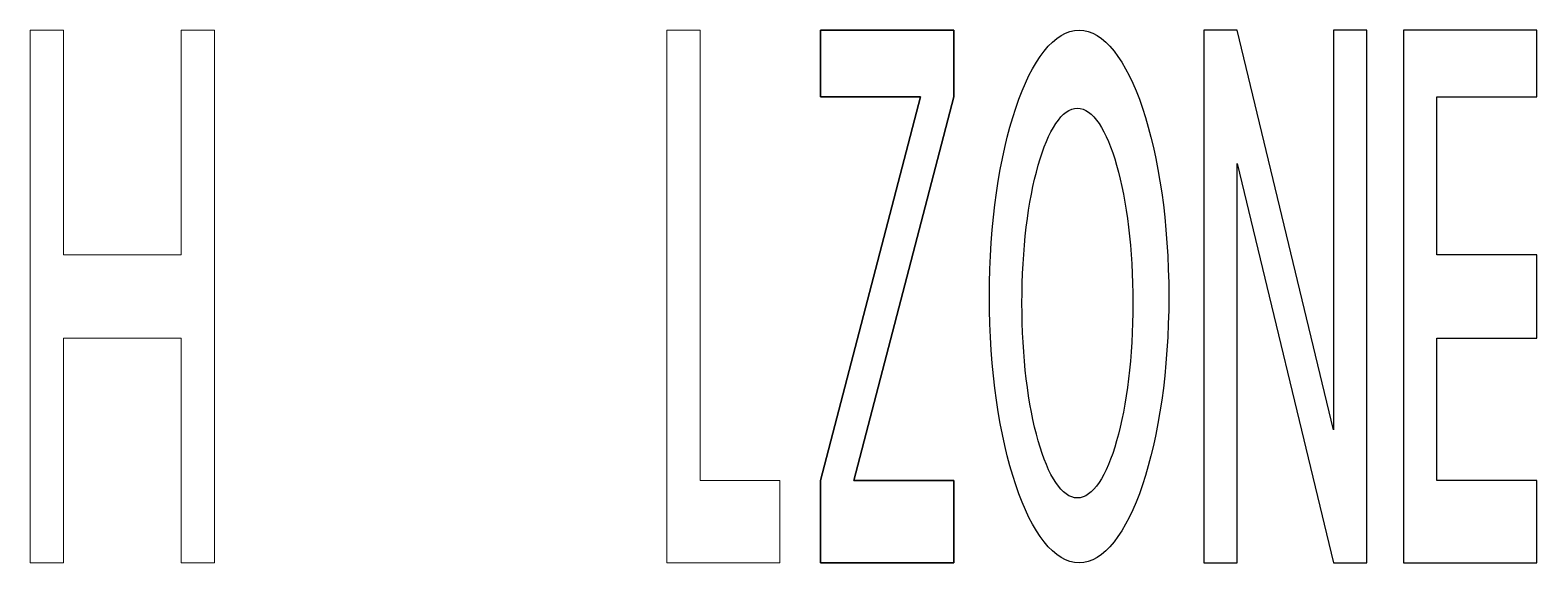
# Model space of a CAD drawing. Header units: metres. Extents: x -1.66 to 2.86, y 0 to 1.6.
import ezdxf

# ---------------------------------------------------------------- set-up
doc = ezdxf.new("R2010")
doc.units = ezdxf.units.M
doc.header["$MEASUREMENT"] = 0

msp = doc.modelspace()

# ---------------------------------------------------------------- linework, layer by layer
at = {"color": 7, "linetype": 'Continuous', "lineweight": 0, "flags": 128}
for points in [[(-1.6621, 0.003), (-1.6621, 1.603), (-1.5621, 1.603), (-1.5621, 0.928), (-1.2083, 0.928), (-1.2083, 1.603), (-1.1083, 1.603), (-1.1083, 0.003), (-1.2083, 0.003), (-1.2083, 0.678), (-1.5621, 0.678), (-1.5621, 0.003), (-1.6621, 0.003)], [(0.3487, 0.2502), (0.5881, 0.2502), (0.5881, 0.003), (0.2487, 0.003), (0.2487, 0.2502), (0.2487, 1.403), (0.2487, 1.603), (0.3487, 1.603), (0.3487, 0.2502)]]:
    msp.add_lwpolyline(points, close=True, dxfattribs=at)
at = {"flags": 128}
for points in [[(0.7103, 0.2502), (1.0103, 1.403), (0.7103, 1.403), (0.7103, 1.603), (1.1103, 1.603), (1.1103, 1.403), (0.8103, 0.2502), (1.1103, 0.2502), (1.1103, 0.003), (0.7103, 0.003), (0.7103, 0.2502)], [(1.1103, 1.403), (1.1103, 1.603), (0.7103, 1.603), (0.7103, 1.403), (1.0103, 1.403), (0.7103, 0.2502), (0.7103, 0.003), (1.1103, 0.003), (1.1103, 0.2502), (0.8103, 0.2502), (1.1103, 1.403)], [(2.2495, 0.403), (1.9603, 1.603), (1.8603, 1.603), (1.8603, 0.003), (1.9603, 0.003), (1.9603, 1.203), (2.2495, 0.003), (2.3495, 0.003), (2.3495, 1.603), (2.2495, 1.603), (2.2495, 0.403)], [(2.3495, 1.603), (2.2495, 1.603), (2.2495, 0.403), (1.9603, 1.603), (1.8603, 1.603), (1.8603, 0.003), (1.9603, 0.003), (1.9603, 1.203), (2.2495, 0.003), (2.3495, 0.003), (2.3495, 1.603)], [(2.5603, 0.928), (2.5603, 1.403), (2.8603, 1.403), (2.8603, 1.603), (2.4603, 1.603), (2.4603, 1.403), (2.4603, 0.2502), (2.4603, 0.003), (2.8603, 0.003), (2.8603, 0.2502), (2.5603, 0.2502), (2.5603, 0.678), (2.8603, 0.678), (2.8603, 0.928), (2.5603, 0.928)], [(2.8603, 0.928), (2.5603, 0.928), (2.5603, 1.403), (2.8603, 1.403), (2.8603, 1.603), (2.4603, 1.603), (2.4603, 1.403), (2.4603, 0.2502), (2.4603, 0.003), (2.8603, 0.003), (2.8603, 0.2502), (2.5603, 0.2502), (2.5603, 0.678), (2.8603, 0.678), (2.8603, 0.928)]]:
    msp.add_lwpolyline(points, close=True, dxfattribs=at)
for centre, major_axis, ratio in [((1.4864, 0.8031), (0, 0.8001), 0.336382), ((1.4813, 0.7834), (0, 0.5853), 0.284488)]:
    msp.add_ellipse(centre, major_axis=major_axis, ratio=ratio)

doc.saveas('drawing.dxf')
